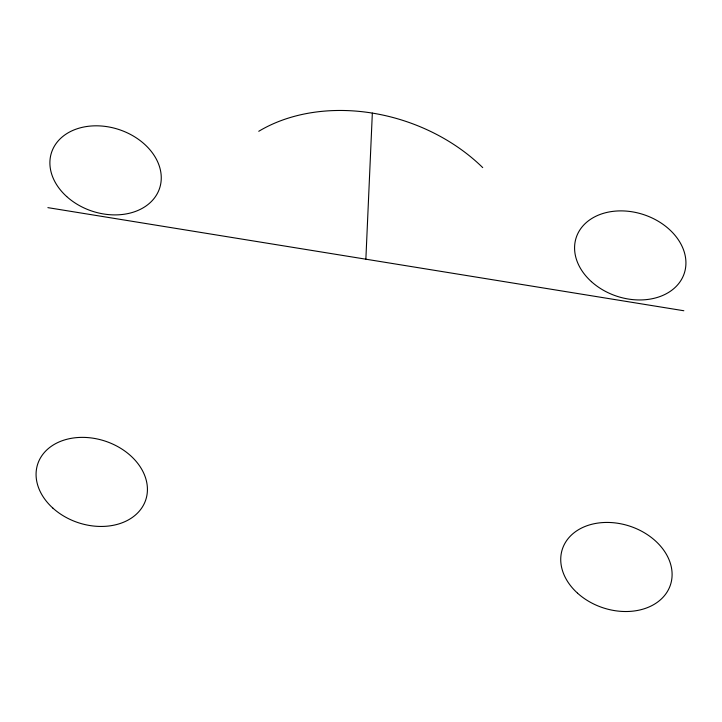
<?xml version="1.0" encoding="UTF-8"?>
<svg xmlns="http://www.w3.org/2000/svg" width="722" height="722" viewBox="0 0 722 722"><rect width="100%" height="100%" fill="white"/><g stroke="black" fill="none" stroke-linecap="round" stroke-linejoin="round"><path stroke-width="1.08" d="M365.864 259.189L372.344 113.092M47.878 207.638L683.842 310.749M258.747 131.296A161.981 122.244 18.4 0 1 482.72 167.603M577.555 593.186A56.912 42.95 18.4 0 0 670.386 585.064A56.912 42.95 18.4 0 0 601.318 522.683A56.912 42.95 18.4 0 0 577.555 593.186M52.886 508.117A56.912 42.95 18.4 0 0 145.709 500.003A56.912 42.95 18.4 0 0 76.649 437.622A56.912 42.95 18.4 0 0 52.886 508.117M591.39 281.625A56.912 42.95 18.4 0 0 684.212 273.512A56.912 42.95 18.4 0 0 615.153 211.131A56.912 42.95 18.4 0 0 591.39 281.625M66.713 196.565A56.912 42.95 18.4 0 0 159.544 188.442A56.912 42.95 18.4 0 0 90.485 126.061A56.912 42.95 18.4 0 0 66.713 196.565"/></g></svg>
